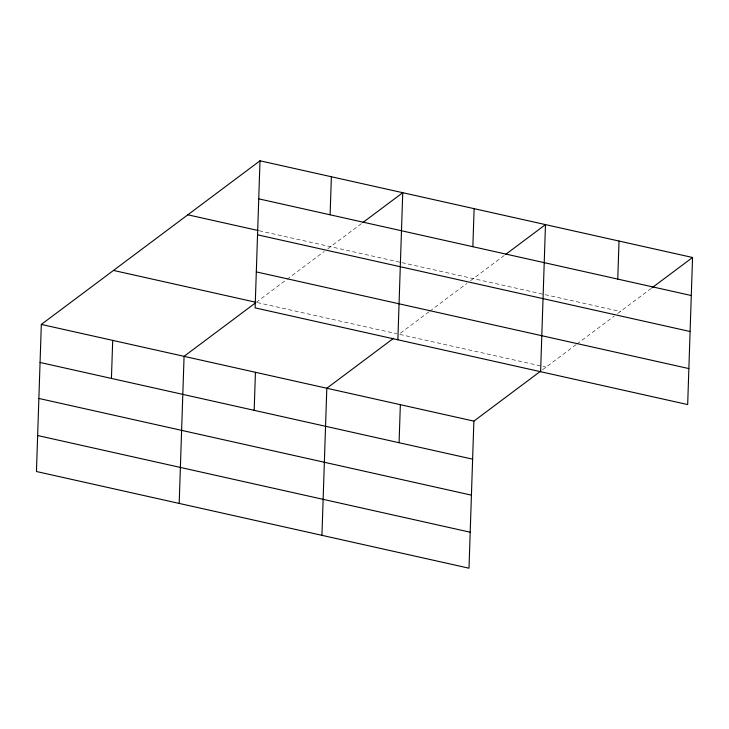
<?xml version="1.0" encoding="UTF-8"?>
<svg xmlns="http://www.w3.org/2000/svg" width="729" height="729" viewBox="0 0 729 729"><rect width="100%" height="100%" fill="white"/><g stroke="black" fill="none" stroke-linecap="round" stroke-linejoin="round"><path stroke-width="0.55" stroke-dasharray="3.65 2.73" d="M256.234 302.335L286.151 279.945M287.062 279.271L324.232 251.45M327.859 248.735L362.149 223.083M428.898 311.857L398.973 334.247L546.039 367.115M429.8 311.174L466.979 283.362M470.606 280.647L504.896 254.986M542.431 369.822L575.965 344.726M576.867 344.052L614.046 316.231M617.663 313.516L651.061 288.529M259.214 230.747L400.85 262.413M401.952 262.659L620.388 311.483M257.328 302.581L396.776 333.754"/><path stroke-width="1.09" d="M259.998 160.799L255.123 307.884L687.675 404.568L692.55 257.483L259.998 160.799L41.325 324.432L36.45 471.517L469.002 568.201L473.877 421.116L540.626 371.17M111.437 378.424L112.703 340.388M179.188 503.42L184.072 356.335L255.332 303.018M254.175 410.336L255.442 372.291M330.109 214.791L331.376 176.755M321.936 535.332L326.811 388.247L393.56 338.292M397.861 339.787L402.745 192.702L363.051 222.4M399.082 442.722L400.349 404.677M472.848 246.703L474.114 208.658M540.608 371.699L545.483 224.614L505.798 254.312M617.755 279.089L619.021 241.044M651.963 287.855L692.55 257.483M258.74 198.844L691.292 295.527M187.836 214.8L258.112 230.51M257.547 234.82L690.099 331.513M256.316 271.899L688.869 368.582M113.487 270.432L255.132 302.098M41.325 324.432L473.877 421.116M40.068 362.477L472.62 459.161M38.874 398.453L471.426 495.146M37.644 435.532L470.196 532.216"/></g></svg>
